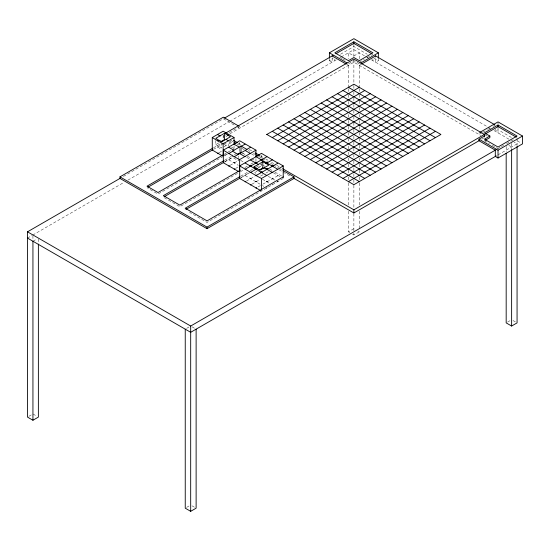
<?xml version="1.0" encoding="UTF-8"?>
<svg xmlns="http://www.w3.org/2000/svg" width="550" height="550" viewBox="0 0 550 550"><rect width="100%" height="100%" fill="white"/><g stroke="black" fill="none" stroke-linecap="round" stroke-linejoin="round"><path stroke-width="0.41" stroke-dasharray="2.75 2.06" d="M217.312 147.159L218.123 146.692M224.764 161.892L233.138 157.059M239.697 178.461L250.167 172.411M266.489 188.114L267.3 187.646M272.738 184.504L271.927 184.979M277.365 181.837L278.183 181.363M123.406 176.447L223.327 118.759L235.194 125.613M329.395 59.091L329.395 60.658L333.107 58.52M340.519 54.237L353.877 46.53L367.228 54.237M27.5 238.095L31.962 235.524M32.704 235.091L124.149 182.298M127.868 180.153L228.972 121.777M229.721 121.351L336.298 59.812M341.234 56.966L353.877 49.665L365.001 56.093M32.938 241.237L37.022 238.886M229.261 132.605L239.642 126.61L239.642 128.178L238.157 127.325M230.003 133.746L353.877 62.232L480.714 135.458M215.813 140.649L215.813 144.574L218.714 142.897M359.315 62.232L364.32 59.338M367.187 57.681L372.914 54.381M213.544 147.764L220.942 143.495M213.544 149.339L223.156 143.784M359.315 65.367L360.8 64.515M223.974 146.767L230.505 143L230.505 140.649M219.079 152.659L222.138 150.892M378.352 59.091L378.352 60.658L375.629 62.232L375.629 55.949M223.795 154.536L227.494 152.405M228.229 151.979L231.186 150.267M223.877 155.932L227.473 153.856M227.494 153.972L157.994 194.095L147.737 188.176M224.744 160.208L231.399 156.365M234.362 154.66L235.84 153.808M224.744 161.776L232.877 157.08M230.127 165.316L238.624 160.407M235.565 168.458L238.624 166.691M244.874 167.558L247.83 165.853M250.786 164.141L254.485 162.009M237.476 173.394L179.809 206.69L163.377 197.209M240.364 171.731L243.959 169.654M240.646 176.22L249.514 171.091M250.257 170.665L253.213 168.96M256.169 167.255L261.346 164.264L261.346 165.832L258.39 167.544M241.381 177.361L248.779 173.092M258.582 167.558L261.456 165.901L261.456 163.384M257.015 171.291L254.114 172.961L256.107 174.116M246.496 181.053L254.994 176.144M262.996 174.742L260.095 176.419L260.095 174.845M265.897 173.071L268.799 171.394M251.934 184.188L260.095 179.479M258.053 186.938L260.439 185.563M262.817 184.188L278.183 175.553M283.216 178.461L207.061 222.427L189.564 212.327M481.951 132.749L478.981 134.461L478.981 132.894M482.694 132.323L487.142 129.752M487.884 129.326L490.112 128.04M493.075 126.321L495.303 125.042M481.704 139.171L484.426 137.603M28.861 416.322L32.938 413.971L37.022 416.322M348.432 211.262L348.432 231.818L353.877 228.676L355.231 229.467M186.608 328.384L190.004 326.425M497.729 148.761L500.706 147.042M501.449 146.616L503.676 145.331M506.653 143.612L513.342 139.748M352.516 234.176L353.877 234.96L359.315 231.818L359.315 230.106M498.025 154.873L517.062 143.88L514.092 142.168M186.608 507.396L190.004 505.436M507.54 322.107L510.943 320.148M235.015 162.724L233.393 162.724M251.391 178.461L249.762 178.461M256.829 181.603L255.2 181.603M273.151 178.461L271.521 178.461M267.706 181.603L266.083 181.603M373.904 58.087L378.352 60.658M511.376 137.459L498.025 129.752L495.303 131.319L495.303 128.968M517.309 140.882L521.015 143.028M365.592 56.43L367.964 57.805M371.449 59.812L487.389 126.754M488.132 127.181L490.359 128.466M494.065 130.604L509.004 139.233M508.901 145.454L511.624 147.022M485.1 134.853L487.142 136.029M339.845 57.269L341.99 58.513M342.705 58.926L346.287 60.988M484.426 140.745L489.431 143.632M492.298 145.289L498.025 148.596M346.954 64.515L348.432 65.367M329.395 60.658L332.118 62.232L332.118 55.949M225.548 135.747L227.033 136.599M238.157 143.028L241.127 144.739M249.288 149.449L252.251 151.161M260.411 155.877L264.859 158.441M265.602 158.874L268.572 160.586M271.542 162.298L273.762 163.584M276.732 165.296L279.696 167.007M230.691 140.284L232.897 141.563M236.583 143.688L239.532 145.386M248.366 150.494L249.844 151.339M253.522 153.471L255.001 154.316M258.679 156.447L261.628 158.146M262.364 158.572L267.52 161.549M270.469 163.247L272.676 164.526M273.412 164.952L278.568 167.929M279.304 168.355L281.518 169.627M229.261 141.027L232.966 143.172M241.869 148.308L244.833 150.019M251.508 153.876L255.221 156.014M278.953 169.723L290.359 176.303M229.171 142.237L230.505 143M242.997 153.354L244.991 154.509M223.891 142.642L229.02 145.599M231.399 146.974L234.149 148.562M239.532 151.669L240.563 152.261M240.962 152.494L244.667 154.632M247.39 156.207L250.965 158.269M251.673 158.682L255.963 161.157M262.804 165.103L264.99 166.368M269.548 169.001L272.278 170.576M275.014 172.157L281.847 176.103M223.877 144.203L227.556 146.328M246.675 157.362L249.535 159.012M273.405 172.796L280.335 176.798M215.813 144.574L221.801 148.026L221.801 142.532M217.718 147.159L221.801 149.517M240.659 160.407L243.726 162.174M268.256 176.337L274.711 180.07M277.097 181.445L277.778 181.837M357.954 231.034L359.315 231.818M512.978 320.54L515.701 322.107M228.766 159.823L238.281 165.316M262.474 179.286L269.617 183.404M348.432 231.818L349.793 232.602M245.135 175.553L260.776 184.58M262.474 185.563L263.835 186.347M266.214 187.722L266.894 188.114M192.046 326.817L195.449 328.783M192.046 505.828L194.769 507.396M277.365 175.086L277.778 175.553M517.062 138.387L517.062 145.599M511.624 143.309L511.624 148.734M506.179 146.451L506.179 151.594M498.025 122.684L498.025 124.252M498.025 126.61L498.025 132.894M372.914 59.091L372.914 60.658M359.315 58.802L359.315 52.807L353.877 55.949L348.432 52.807L348.432 58.802M359.315 87.924L359.315 63.8L353.877 60.658L348.432 63.8L348.432 87.924M359.315 88.784L359.315 93.919M359.315 94.779L359.315 99.914M359.315 100.774L359.315 104.198M359.315 107.628L359.315 111.052M359.315 114.476L359.315 117.047M359.315 120.471L359.315 125.613M359.315 126.466L359.315 131.608M359.315 132.461L359.315 137.603M359.315 138.463L359.315 141.886M359.315 145.31L359.315 148.741M359.315 152.164L359.315 154.736M359.315 158.159L359.315 160.731M359.315 164.154L359.315 169.297M359.315 170.149L359.315 173.58M359.315 177.004L359.315 182.139M359.315 182.999L359.315 205.267M359.315 211.262L359.315 229.247M353.877 44.172L353.877 56.519M353.877 60.232L353.877 85.071M353.877 85.642L353.877 91.066M353.877 91.926L353.877 97.632M353.877 97.921L353.877 103.627M353.877 104.486L353.877 109.911M353.877 110.481L353.877 115.906M353.877 116.476L353.877 121.901M353.877 122.76L353.877 129.326M353.877 129.608L353.877 133.038M353.877 136.173L353.877 139.033M353.877 142.168L353.877 147.593M353.877 148.17L353.877 153.594M353.877 154.447L353.877 160.16M353.877 161.012L353.877 164.725M353.877 167.867L353.877 170.72M353.877 173.862L353.877 176.715M353.877 179.857L353.877 184.999M353.877 185.281L353.877 208.409M353.877 213.544L353.877 232.389M353.877 233.248L353.877 234.96M348.432 88.784L348.432 93.919M348.432 94.779L348.432 98.203M348.432 101.626L348.432 104.198M348.432 107.628L348.432 111.052M348.432 114.476L348.432 119.618M348.432 120.471L348.432 125.613M348.432 126.466L348.432 131.608M348.432 132.461L348.432 137.603M348.432 138.463L348.432 141.886M348.432 146.169L348.432 148.741M348.432 152.164L348.432 154.736M348.432 158.159L348.432 160.731M348.432 164.154L348.432 166.726M348.432 170.149L348.432 173.58M348.432 177.004L348.432 182.139M348.432 182.999L348.432 205.267M334.833 59.091L334.833 60.658M272.332 177.987L272.332 178.929M266.894 181.129L266.894 182.071M261.456 155.011L261.456 158.359M255.963 158.537L255.963 161.886M256.018 181.129L256.018 182.071M250.573 177.987L250.573 178.929M239.642 142.416L239.642 144.932M239.642 148.28L239.642 151.628M238.281 156.042L238.281 157.589M238.281 158.366L238.281 160.683L232.299 157.231L232.299 154.907M234.204 162.257L234.204 163.199M234.039 145.881L234.039 148.39M223.327 135.245L223.327 137.603M223.156 135.41L223.156 138.765M38.376 238.954L38.376 242.378M32.938 235.812L32.938 240.096"/><path stroke-width="0.82" d="M250.573 166.389L250.573 165.406M256.018 169.531L256.018 168.541M256.018 163.254L256.018 162.264M261.456 172.672L261.456 171.683M266.894 169.531L266.894 168.541M266.894 163.13L267.754 162.759M283.216 177.623L283.216 165.901L278.204 163.006L256.018 175.567L239.697 165.901L239.697 178.461L260.734 190.609M222.441 155.932L212.279 150.067L212.279 137.507L223.156 131.223L234.039 137.507L234.039 144.203M218.804 140.264L215.813 138.291L224.517 133.265L230.505 136.723L221.801 141.749L219.237 140.264L217.718 140.896L212.279 137.507M217.718 140.896L223.156 143.784L234.039 137.507M223.327 150.164L233.778 144.127L239.374 147.111L241.003 146.011L246.984 149.469L234.204 156.695L223.327 150.164L223.327 162.724L238.205 171.318M234.204 144.127L239.642 140.745L255.963 150.164L255.963 156.86M233.344 150.164L233.929 150.253L239.374 147.111M234.204 156.695L239.642 159.583L255.963 150.164M239.697 165.901L250.147 159.864L258.466 164.416L262.817 161.659L268.799 165.11L260.095 170.136L257.104 168.657L250.573 172.425M250.573 159.864L256.018 156.722L277.778 169.283L283.216 165.901M256.018 156.722L261.456 153.333L277.778 163.006M256.018 175.567L261.456 178.461L277.778 169.283M329.395 58.307L329.395 52.807L353.877 38.679L378.352 52.807L378.352 58.307M282.989 170.479L294.037 176.859L294.037 178.427L207.006 228.676L119.976 178.427L119.976 176.859L223.327 117.191L238.899 126.184M353.877 41.814L334.833 52.807L348.432 60.658L353.877 57.516L359.315 60.658L372.914 52.807L353.877 41.814L353.877 43.388L336.029 53.687M38.376 244.097L38.376 417.106L32.938 420.248L27.5 417.106L27.5 231.818L120.429 178.166M224.517 118.071L333.059 55.406M225.548 133.176L353.877 59.091L484.426 134.461L484.426 136.819M227.508 135.238L228.601 134.613M220.894 141.639L224.517 139.549L224.517 133.265M212.809 148.191L147.001 186.182L157.994 192.528L223.795 154.536M360.779 62.954L378.352 52.807M147.744 187.33L212.809 149.765M361.536 64.089L375.629 55.949M217.718 153.443L218.398 153.051M233.661 150.253L232.299 151.037L238.012 154.495M228.766 153.553L232.574 151.353M241.278 146.328L245.08 144.127M266.839 134.461L353.877 84.212L440.908 134.461L353.877 184.711L266.626 134.338M224.008 160.634L163.377 195.635L179.809 205.123L240.433 170.122M237.373 154.296L241.003 152.206L241.003 146.011M164.12 196.783L224.008 162.209M246.716 149.469L250.525 147.269M272.278 137.603L359.315 87.354M228.766 166.1L229.446 165.708M277.722 140.745L364.753 90.496M234.204 169.242L234.884 168.85M283.161 143.88L370.191 93.637M245.135 169.283L266.894 156.722M254.114 168.252L254.114 166.684L258.466 164.416M288.599 147.022L375.629 96.772M239.903 176.646L185.192 208.23L207.061 220.859L283.216 176.887M185.934 209.378L239.903 178.214M265.808 163.632L272.332 159.864M259.188 170.032L262.817 167.936L264.144 168.706M294.037 150.164L381.074 99.914M245.135 181.837L245.816 181.445M299.475 153.306L386.513 103.056M250.573 184.979L251.254 184.58M304.92 156.447L391.951 106.198M256.018 188.114L256.699 187.722M310.358 159.583L397.389 109.34M315.796 162.724L402.827 112.475M119.976 176.859L207.006 227.109L294.037 176.859M321.234 165.866L408.272 115.617M326.673 169.008L413.71 118.759M332.118 172.15L419.148 121.901M337.556 175.285L424.586 125.042M342.994 178.427L430.024 128.178M348.432 181.569L435.469 131.319M479.717 132.468L498.025 121.901L522.5 136.029L522.5 143.88L498.025 158.015L495.303 156.447L495.303 150.164L478.981 140.745L478.981 139.171L484.426 136.029M489.864 136.029L484.426 139.171L498.025 147.022L517.062 136.029L498.025 125.042L484.426 132.894L489.864 136.029L489.864 137.603L485.1 140.346M282.666 168.719L353.877 209.832L484.426 134.461M485.141 134.049L498.025 126.61L498.025 125.042M293.789 178.282L353.877 212.974L479.229 140.601M27.5 231.818L190.685 326.033L496.244 149.621M478.981 139.171L498.025 150.164L522.5 136.029M496.244 155.904L190.685 332.31L27.5 238.095M185.247 329.175L185.247 508.186L190.685 511.321L196.123 508.186L196.123 329.175M506.179 153.306L506.179 322.891L511.624 326.033L517.062 322.891L517.062 146.451M262.309 159.617L260.597 159.617M256.871 162.759L255.159 162.759M251.433 165.901L249.721 165.901M256.871 169.036L255.159 169.036M273.192 165.901L271.48 165.901M267.754 169.036L266.035 169.036M262.309 172.178L260.597 172.178M266.035 162.759L266.894 163.006M353.877 43.388L371.676 53.666M375.382 55.804L494.808 124.754M497.777 126.466L516.319 137.177M329.395 52.807L346.968 62.954M332.118 55.949L346.211 64.089M348.432 87.354L435.469 137.603M342.994 90.496L430.024 140.745M337.556 93.637L424.586 143.88M332.118 96.772L419.148 147.022M326.673 99.914L413.71 150.164M321.234 103.056L408.272 153.306M315.796 106.198L402.827 156.447M310.358 109.34L397.389 159.583M304.92 112.475L391.951 162.724M299.475 115.617L386.513 165.866M294.037 118.759L381.074 169.008M288.599 121.901L375.629 172.15M283.161 125.042L370.191 175.285M277.722 128.178L364.753 178.427M272.278 131.319L359.315 181.569M233.709 140.456L237.414 142.601M255.221 152.879L259.669 155.444M234.376 142.409L235.847 143.261M255.736 154.743L257.943 156.021M217.718 134.613L220.165 136.029M226.153 139.48L228.601 140.896M245.355 150.569L250.525 153.553M228.766 147.269L233.929 150.253M239.917 153.711L245.08 156.695M264.447 167.874L272.332 172.425M254.114 166.684L257.104 168.657M245.135 163.006L266.894 175.567M511.624 149.593L511.624 326.033M498.025 150.164L498.025 158.015M353.877 209.832L353.877 212.974M272.332 165.406L272.332 166.389M266.894 162.264L266.894 163.254M262.817 161.659L262.817 167.936M261.456 159.122L261.456 160.112M261.456 178.461L261.456 190.183M239.642 159.583L239.642 171.311M223.156 143.784L223.156 155.512M207.006 227.109L207.006 228.676M190.685 326.033L190.685 511.321M32.938 241.237L32.938 420.248"/></g></svg>
